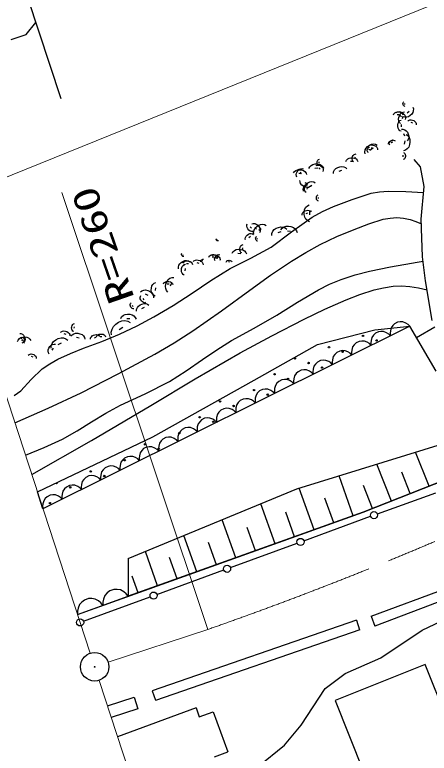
# Model space of a CAD drawing. Units: millimetres, scale not verified. Extents: x 40000 to 680000, y 20000 to 380000.
# Drawn here: x 260988 to 289901, y 241042 to 292509 of the extents above; entities that cross this region are included whole.
import ezdxf
from ezdxf.enums import TextEntityAlignment as Align

# ---------------------------------------------------------------- set-up
doc = ezdxf.new("R2010")
doc.units = ezdxf.units.MM
doc.header["$LTSCALE"] = 1000
doc.linetypes.add('CHAIN', pattern=[18.5, 12, -1.5, 3.5, -1.5])
for name, color, linetype, lineweight in [('M-BGD', 7, 'Continuous', 25), ('M-BGD-HTXT', 7, 'Continuous', 13), ('M-BMK', 2, 'CHAIN', 13)]:
    doc.layers.add(name, color=color, linetype=linetype, lineweight=lineweight)
doc.layers.add('M-OTRS', color=7, linetype='Continuous')
doc.layers.add('真幅道路', color=7, linetype='Continuous')
doc.styles.add('ＭＳ ゴシック', font='')
doc.styles.get('ＭＳ ゴシック').set_extended_font_data('MS Gothic')

# ---------------------------------------------------------------- blocks, each defined once
blk = doc.blocks.new('BUHIN821')
at = {"color": 7, "linetype": 'Continuous', "lineweight": 25}
blk.add_lwpolyline([(886, -315), (892, -88), (847, 122), (744, 379), (587, 555), (402, 695), (128, 793), (-104, 801), (-337, 764), (-579, 630), (-742, 494), (-886, 315)], dxfattribs=at)
blk = doc.blocks.new('BUHIN824')
at = {"color": 7, "linetype": 'Continuous', "lineweight": 25}
blk.add_lwpolyline([(733, -167), (717, 14), (661, 177), (555, 371), (414, 496), (254, 590), (27, 642), (-158, 626), (-339, 575), (-519, 446), (-636, 323), (-733, 167)], dxfattribs=at)
blk = doc.blocks.new('BUHIN876')
at = {"color": 7, "linetype": 'Continuous', "lineweight": 25}
blk.add_circle((0, 0), 249, dxfattribs=at)
blk = doc.blocks.new('BUHIN760_1')
at = {"color": 3, "linetype": 'Continuous', "lineweight": 25}
for radius in [995, 30]:
    blk.add_circle((0, 0), radius, dxfattribs=at)
blk = doc.blocks.new('BUHIN759')
at = {"color": 6, "linetype": 'Continuous', "lineweight": 25}
for radius in [995, 30]:
    blk.add_circle((0, 0), radius, dxfattribs=at)

msp = doc.modelspace()

# ---------------------------------------------------------------- linework, layer by layer
at = {"layer": 'M-BGD'}
for p, q in [((257495, 307135), (264191, 286681)), ((261773, 291124), (262458, 291973)), ((260734, 290793), (261773, 291124)), ((288164, 286314), (288177, 286251)), ((288364, 285668), (288496, 285800)), ((287797, 285544), (287666, 285544)), ((287973, 285404), (287846, 285505)), ((288067, 285412), (288011, 285251)), ((287942, 284858), (287942, 284702)), ((288756, 284944), (288637, 284995)), ((288199, 284051), (288119, 284216)), ((287277, 283622), (287235, 283554)), ((287341, 283624), (287247, 283577)), ((288180, 283486), (288218, 283715)), ((285703, 283138), (285690, 283062)), ((285932, 283180), (285767, 283058)), ((286017, 283183), (285877, 283225)), ((284727, 282592), (284693, 282481)), ((288092, 282619), (288093, 282716)), ((282210, 282264), (282197, 282180)), ((284586, 282282), (284417, 282282)), ((289286, 281921), (288841, 282422)), ((280941, 281540), (280852, 281422)), ((282119, 281808), (281916, 281804)), ((282300, 281757), (282207, 281838)), ((283778, 281645), (283591, 281581)), ((289536, 280533), (289286, 281921)), ((280979, 281419), (280797, 281440)), ((281214, 280822), (281378, 280748)), ((281623, 280570), (281459, 280455)), ((289341, 278255), (289536, 280533)), ((281384, 280455), (281359, 280344)), ((282156, 279779), (282160, 279693)), ((281415, 278688), (281288, 278643)), ((281541, 278796), (281545, 278558)), ((289425, 275643), (289341, 278255)), ((277398, 277735), (277493, 277632)), ((277849, 277567), (277738, 277690)), ((278180, 277587), (278011, 277463)), ((280231, 277402), (280005, 277439)), ((277423, 277046), (277308, 276968)), ((277891, 276926), (277903, 276861)), ((279541, 277388), (279332, 277301)), ((275111, 276838), (275139, 276809)), ((276758, 275858), (276557, 275866)), ((276883, 276267), (276863, 276147)), ((272691, 275790), (272719, 275749)), ((274085, 275390), (274048, 275357)), ((274880, 275615), (274761, 275615)), ((275074, 275515), (274959, 275585)), ((275154, 275613), (275092, 275527)), ((289647, 273977), (289425, 275643)), ((272887, 275103), (272731, 275005)), ((273115, 275140), (272979, 275157)), ((273849, 275167), (273709, 275212)), ((275966, 275280), (275888, 275276)), ((272865, 274827), (272844, 274671)), ((290110, 271204), (289647, 273977)), ((270802, 273472), (270794, 273283)), ((271750, 273724), (271619, 273733)), ((271922, 273797), (271836, 273591)), ((270300, 272953), (270120, 273035)), ((269180, 272267), (269221, 272185)), ((269921, 272746), (269987, 272648)), ((270006, 272096), (269833, 272014)), ((269024, 271310), (268811, 271323)), ((288548, 270800), (262958, 258072)), ((265131, 270768), (265120, 270657)), ((286104, 270562), (288548, 270800)), ((290374, 267674), (288548, 270800)), ((289004, 270019), (290284, 270766)), ((264571, 270220), (264437, 270265)), ((268528, 270714), (268267, 270540)), ((282102, 269539), (286104, 270562)), ((261490, 269900), (261440, 270034)), ((261507, 269793), (261523, 269877)), ((261742, 269784), (261559, 269768)), ((265492, 269978), (265298, 270023)), ((266652, 270020), (266524, 269981)), ((267073, 270065), (266945, 270065)), ((263664, 269270), (263575, 269131)), ((264224, 269612), (263996, 269501)), ((277699, 267049), (282102, 269539)), ((262264, 268649), (262153, 268694)), ((270627, 263091), (277699, 267049)), ((262573, 259249), (270627, 263091)), ((280658, 259465), (293143, 263323)), ((289885, 259658), (288950, 262027)), ((285286, 257841), (294485, 261475)), ((294485, 261475), (285286, 257841)), ((287257, 258620), (286242, 261190)), ((288571, 259139), (287986, 260621)), ((284604, 257597), (283608, 260377)), ((268899, 254604), (280658, 259465)), ((281874, 256620), (280836, 259520)), ((285943, 258101), (285310, 259703)), ((262958, 258072), (262573, 259249)), ((286282, 257724), (290356, 259201)), ((279145, 255642), (278148, 258427)), ((283239, 257108), (282629, 258812)), ((265368, 250710), (285286, 257841)), ((285286, 257841), (268909, 251978)), ((280509, 256131), (279897, 257841)), ((281157, 255854), (285812, 257553)), ((276415, 254665), (275465, 257318)), ((277780, 255154), (277196, 256785)), ((273686, 253688), (272783, 256209)), ((275050, 254176), (274495, 255729)), ((276033, 253985), (280688, 255683)), ((270956, 252711), (270100, 255100)), ((268899, 254604), (268909, 251978)), ((272321, 253199), (271793, 254673)), ((270908, 252115), (275563, 253813)), ((269591, 252222), (269177, 253379)), ((285850, 250597), (291539, 252698)), ((292849, 252456), (286110, 249894)), ((265368, 250710), (268909, 251978)), ((265783, 250246), (270438, 251944)), ((289407, 249608), (294607, 252142)), ((284817, 250307), (270580, 245395)), ((284817, 250307), (285046, 249644)), ((285850, 250597), (286110, 249894)), ((285057, 249648), (270795, 244727)), ((286522, 247685), (289407, 249608)), ((284031, 246592), (286522, 247685)), ((289621, 247215), (283348, 244718)), ((293768, 236797), (289621, 247215)), ((282633, 245543), (284031, 246592)), ((280972, 243009), (282633, 245543)), ((270580, 245395), (270809, 244732)), ((267452, 244345), (269316, 244946)), ((269316, 244946), (269580, 244130)), ((283348, 244718), (287494, 234300)), ((269580, 244130), (267719, 243530)), ((273633, 244195), (268156, 242194)), ((273633, 244195), (273856, 243586)), ((273856, 243586), (274821, 243938)), ((274821, 243938), (275847, 241130)), ((279793, 241610), (280972, 243009)), ((277957, 240125), (279793, 241610)), ((274921, 240791), (275847, 241130))]:
    msp.add_line(p, q, dxfattribs=at)
for points in [[(288202, 286124), (288165, 286134), (288125, 286162), (288098, 286194), (288080, 286239), (288071, 286287), (288069, 286338), (288083, 286381), (288108, 286417), (288139, 286442)], [(287403, 285544), (287438, 285615), (287510, 285682), (287584, 285725), (287681, 285741), (287779, 285741), (287883, 285725), (287962, 285681), (288024, 285615), (288060, 285544)], [(287592, 285709), (287680, 285750), (287802, 285760), (287906, 285744), (288013, 285685), (288108, 285608), (288195, 285512), (288237, 285409), (288247, 285297), (288227, 285200)], [(287901, 284929), (287829, 285001), (287777, 285118), (287756, 285226), (287776, 285352), (287817, 285472), (287881, 285592), (287968, 285670), (288075, 285719), (288177, 285734)], [(288758, 286062), (288794, 285957), (288790, 285818), (288758, 285701), (288678, 285588), (288579, 285489), (288460, 285402), (288336, 285368), (288208, 285371), (288102, 285406)], [(287942, 284388), (287857, 284429), (287777, 284515), (287726, 284604), (287707, 284719), (287707, 284837), (287726, 284960), (287779, 285054), (287857, 285129), (287942, 285172)], [(288400, 285097), (288459, 285147), (288550, 285180), (288633, 285190), (288727, 285167), (288816, 285129), (288903, 285074), (288957, 285004), (288988, 284920), (288993, 284843)], [(287958, 284547), (288068, 284547), (288197, 284497), (288296, 284430), (288376, 284318), (288436, 284195), (288479, 284054), (288471, 283928), (288427, 283809), (288360, 283721)], [(288295, 284172), (288408, 284092), (288504, 283947), (288557, 283805), (288557, 283632), (288529, 283460), (288470, 283285), (288370, 283161), (288238, 283071), (288104, 283029)], [(287061, 283484), (287060, 283547), (287088, 283620), (287125, 283676), (287188, 283722), (287258, 283757), (287337, 283782), (287409, 283779), (287476, 283755), (287527, 283717)], [(287150, 283419), (287125, 283459), (287113, 283518), (287115, 283570), (287138, 283625), (287169, 283676), (287211, 283724), (287260, 283751), (287314, 283762), (287362, 283758)], [(285436, 282812), (285414, 282933), (285442, 283085), (285495, 283208), (285601, 283319), (285725, 283411), (285870, 283487), (286011, 283505), (286151, 283481), (286262, 283426)], [(285665, 282909), (285627, 282936), (285595, 282984), (285578, 283031), (285577, 283089), (285587, 283146), (285607, 283205), (285640, 283246), (285684, 283276), (285729, 283290)], [(285597, 283310), (285657, 283374), (285755, 283423), (285848, 283444), (285956, 283430), (286061, 283399), (286166, 283348), (286235, 283275), (286281, 283185), (286296, 283098)], [(284625, 282261), (284575, 282308), (284537, 282386), (284520, 282459), (284532, 282545), (284557, 282627), (284598, 282710), (284655, 282764), (284726, 282800), (284795, 282812)], [(288094, 282909), (288146, 282884), (288195, 282830), (288226, 282775), (288238, 282704), (288238, 282631), (288225, 282555), (288192, 282497), (288144, 282452), (288091, 282425)], [(281509, 281795), (281560, 281906), (281670, 282012), (281783, 282081), (281933, 282109), (282085, 282113), (282246, 282090), (282369, 282024), (282468, 281925), (282526, 281817)], [(282172, 282010), (282130, 282039), (282093, 282092), (282073, 282144), (282072, 282208), (282081, 282272), (282102, 282337), (282138, 282384), (282186, 282417), (282235, 282434)], [(284078, 282282), (284122, 282373), (284216, 282460), (284311, 282515), (284436, 282537), (284563, 282537), (284696, 282515), (284798, 282458), (284879, 282373), (284925, 282282)], [(280433, 281482), (280492, 281575), (280603, 281657), (280712, 281704), (280849, 281711), (280986, 281695), (281127, 281656), (281229, 281581), (281305, 281480), (281344, 281377)], [(280674, 281184), (280634, 281263), (280622, 281374), (280634, 281470), (280684, 281568), (280751, 281657), (280836, 281740), (280930, 281781), (281031, 281793), (281119, 281777)], [(282020, 281999), (282088, 282028), (282180, 282031), (282259, 282016), (282338, 281969), (282408, 281908), (282471, 281833), (282500, 281753), (282504, 281669), (282486, 281596)], [(283218, 281454), (283233, 281571), (283303, 281701), (283387, 281798), (283517, 281868), (283657, 281916), (283811, 281942), (283945, 281918), (284065, 281854), (284150, 281772)], [(281706, 280600), (281623, 280531), (281495, 280488), (281379, 280476), (281249, 280510), (281125, 280565), (281005, 280644), (280932, 280744), (280891, 280861), (280885, 280969)], [(281131, 280225), (281112, 280344), (281143, 280491), (281198, 280609), (281305, 280714), (281428, 280800), (281572, 280870), (281709, 280884), (281845, 280856), (281952, 280800)], [(281310, 280123), (281257, 280165), (281213, 280239), (281191, 280309), (281195, 280394), (281214, 280477), (281247, 280561), (281299, 280619), (281366, 280660), (281433, 280677)], [(260954, 265976), (261416, 266302), (262142, 267083), (262911, 267822), (263434, 268188), (264003, 268511), (264871, 268910), (265787, 269264), (267064, 269727), (268303, 270241), (269516, 270822), (270695, 271452), (272048, 272253), (273374, 273107), (274674, 273988), (276015, 274823), (277453, 275546), (278865, 276323), (280284, 277386), (281742, 278401), (282461, 278795), (283211, 279137), (284515, 279633), (285847, 280075), (286432, 280173), (287039, 280214), (288275, 280185), (289501, 280123)], [(282168, 279521), (282121, 279541), (282074, 279586), (282044, 279634), (282030, 279697), (282027, 279761), (282035, 279830), (282061, 279883), (282102, 279926), (282148, 279952)], [(281553, 278082), (281424, 278142), (281300, 278271), (281220, 278403), (281187, 278578), (281184, 278757), (281211, 278945), (281289, 279089), (281406, 279204), (281533, 279272)], [(281034, 278552), (281043, 278633), (281090, 278723), (281146, 278789), (281235, 278839), (281330, 278872), (281436, 278892), (281528, 278876), (281611, 278834), (281670, 278778)], [(260998, 264062), (263322, 265081), (265619, 266155), (268203, 267481), (270766, 268864), (272104, 269644), (273410, 270474), (275404, 271868), (277377, 273320), (278824, 274355), (280304, 275340), (281285, 275941), (282298, 276491), (283465, 277045), (284674, 277551), (285676, 277932), (286694, 278254), (287164, 278344), (287642, 278373), (288101, 278337), (288563, 278240), (288961, 278105), (289352, 277933)], [(277681, 277427), (277601, 277403), (277497, 277411), (277410, 277438), (277328, 277502), (277257, 277579), (277196, 277672), (277174, 277765), (277180, 277861), (277209, 277940)], [(277516, 277936), (277611, 277964), (277735, 277953), (277838, 277920), (277935, 277843), (278018, 277750), (278090, 277639), (278115, 277528), (278106, 277414), (278070, 277321)], [(277675, 277217), (277653, 277340), (277682, 277494), (277737, 277618), (277846, 277730), (277972, 277822), (278120, 277898), (278262, 277915), (278404, 277890), (278516, 277833)], [(278913, 277129), (278922, 277264), (278993, 277419), (279083, 277535), (279226, 277625), (279383, 277690), (279559, 277731), (279714, 277713), (279856, 277649), (279960, 277560)], [(279553, 277513), (279632, 277625), (279776, 277720), (279915, 277773), (280086, 277774), (280255, 277746), (280428, 277689), (280551, 277591), (280640, 277460), (280682, 277329)], [(275197, 276752), (275174, 276744), (275143, 276745), (275118, 276752), (275093, 276769), (275071, 276791), (275052, 276817), (275045, 276844), (275046, 276872), (275053, 276896)], [(277078, 276812), (277067, 276894), (277090, 276996), (277129, 277077), (277204, 277149), (277290, 277208), (277391, 277255), (277486, 277263), (277580, 277242), (277653, 277202)], [(277928, 276729), (277890, 276740), (277849, 276770), (277821, 276803), (277804, 276849), (277794, 276899), (277793, 276952), (277808, 276996), (277835, 277033), (277867, 277058)], [(276822, 275909), (276763, 275952), (276713, 276028), (276686, 276101), (276687, 276192), (276702, 276281), (276733, 276372), (276785, 276437), (276855, 276483), (276924, 276505)], [(272777, 275666), (272747, 275662), (272710, 275670), (272681, 275683), (272655, 275710), (272633, 275741), (272616, 275777), (272612, 275811), (272619, 275845), (272633, 275872)], [(276155, 275883), (276212, 275989), (276327, 276087), (276443, 276148), (276592, 276167), (276743, 276161), (276900, 276129), (277018, 276056), (277109, 275952), (277160, 275842)], [(272419, 274808), (272407, 274917), (272443, 275051), (272498, 275157), (272601, 275250), (272718, 275323), (272853, 275382), (272980, 275388), (273103, 275357), (273199, 275300)], [(272708, 275190), (272753, 275258), (272836, 275319), (272917, 275353), (273019, 275358), (273121, 275346), (273225, 275316), (273301, 275260), (273357, 275185), (273386, 275108)], [(273430, 275303), (273491, 275366), (273591, 275413), (273684, 275433), (273792, 275417), (273897, 275383), (274001, 275330), (274070, 275256), (274114, 275164), (274128, 275077)], [(273974, 275292), (273966, 275320), (273970, 275357), (273980, 275388), (274003, 275416), (274031, 275441), (274064, 275462), (274097, 275469), (274131, 275467), (274159, 275456)], [(274523, 275615), (274554, 275679), (274619, 275740), (274686, 275779), (274774, 275794), (274864, 275794), (274957, 275779), (275029, 275739), (275085, 275679), (275118, 275615)], [(274729, 275724), (274796, 275768), (274895, 275788), (274983, 275786), (275076, 275749), (275162, 275697), (275244, 275627), (275290, 275547), (275309, 275456), (275303, 275375)], [(274969, 275355), (274939, 275410), (274928, 275489), (274935, 275558), (274970, 275629), (275016, 275694), (275075, 275754), (275141, 275785), (275213, 275795), (275277, 275786)], [(275732, 275267), (275750, 275310), (275791, 275353), (275834, 275380), (275891, 275393), (275949, 275396), (276011, 275390), (276059, 275366), (276098, 275329), (276122, 275288)], [(261735, 261810), (263032, 262342), (264310, 262931), (265340, 263501), (266350, 264130), (267345, 264748), (268368, 265312), (270095, 266101), (271791, 266943), (272951, 267684), (274090, 268483), (275078, 269167), (276104, 269805), (277699, 270656), (279276, 271566), (280711, 272483), (282171, 273345), (282949, 273726), (283754, 274054), (284733, 274378), (285730, 274645), (287188, 274953), (288667, 275203), (289062, 275265), (289467, 275327)], [(272803, 274359), (272725, 274411), (272656, 274507), (272617, 274601), (272613, 274719), (272628, 274836), (272664, 274956), (272729, 275043), (272817, 275107), (272906, 275139)], [(270777, 272905), (270678, 272959), (270586, 273067), (270529, 273176), (270511, 273316), (270517, 273458), (270548, 273606), (270616, 273716), (270715, 273802), (270818, 273849)], [(271356, 273749), (271395, 273817), (271472, 273880), (271548, 273918), (271646, 273929), (271745, 273923), (271847, 273900), (271923, 273850), (271981, 273781), (272013, 273708)], [(271664, 273181), (271576, 273281), (271518, 273438), (271500, 273582), (271538, 273744), (271602, 273898), (271696, 274049), (271817, 274143), (271961, 274197), (272095, 274207)], [(262177, 260459), (266340, 262841), (270482, 265281), (273575, 267142), (276702, 268954), (278914, 270144), (281168, 271288), (282618, 271994), (284097, 272647), (285058, 273015), (286051, 273331), (286714, 273488), (287396, 273587), (287973, 273609), (288558, 273570), (289155, 273469), (289755, 273329)], [(269759, 273199), (269850, 273275), (269992, 273322), (270120, 273334), (270263, 273296), (270399, 273235), (270531, 273148), (270611, 273037), (270656, 272908), (270662, 272789)], [(270118, 272451), (270048, 272441), (269962, 272462), (269893, 272496), (269832, 272560), (269783, 272634), (269743, 272720), (269737, 272801), (269755, 272881), (269790, 272943)], [(269303, 272021), (269248, 272021), (269184, 272045), (269134, 272078), (269093, 272133), (269062, 272195), (269040, 272264), (269043, 272327), (269065, 272387), (269098, 272432)], [(269488, 271850), (269489, 271964), (269542, 272098), (269613, 272200), (269729, 272282), (269859, 272344), (270005, 272387), (270136, 272378), (270259, 272331), (270350, 272261)], [(268384, 271347), (268446, 271459), (268570, 271562), (268694, 271624), (268853, 271642), (269013, 271632), (269180, 271596), (269304, 271517), (269399, 271404), (269451, 271286)], [(265098, 270434), (265041, 270469), (264990, 270536), (264960, 270603), (264954, 270686), (264963, 270770), (264985, 270856), (265030, 270919), (265091, 270966), (265153, 270991)], [(267746, 270191), (267721, 270377), (267775, 270607), (267865, 270789), (268035, 270950), (268231, 271081), (268458, 271185), (268673, 271202), (268884, 271154), (269049, 271062)], [(261339, 270301), (261424, 270293), (261520, 270245), (261592, 270186), (261646, 270094), (261683, 269994), (261706, 269882), (261691, 269785), (261648, 269697), (261590, 269633)], [(264170, 270354), (264229, 270414), (264325, 270458), (264415, 270476), (264519, 270460), (264619, 270427), (264719, 270375), (264784, 270303), (264825, 270215), (264838, 270131)], [(264908, 270112), (264983, 270205), (265113, 270280), (265237, 270318), (265386, 270310), (265532, 270276), (265680, 270217), (265782, 270125), (265852, 270006), (265882, 269889)], [(266268, 269903), (266280, 269982), (266331, 270069), (266390, 270132), (266480, 270177), (266576, 270206), (266681, 270221), (266771, 270201), (266851, 270156), (266908, 270097)], [(266689, 270065), (266723, 270134), (266793, 270199), (266865, 270241), (266960, 270257), (267056, 270257), (267156, 270241), (267233, 270198), (267294, 270134), (267329, 270065)], [(261191, 269734), (261230, 269837), (261323, 269941), (261421, 270010), (261554, 270045), (261692, 270057), (261839, 270048), (261955, 269996), (262050, 269912), (262110, 269818)], [(261557, 270044), (261597, 270013), (261631, 269958), (261649, 269906), (261647, 269842), (261634, 269780), (261611, 269716), (261572, 269672), (261523, 269640), (261473, 269626)], [(263539, 269278), (263539, 269430), (263608, 269608), (263700, 269745), (263854, 269856), (264026, 269939), (264219, 269998), (264394, 269988), (264558, 269927), (264680, 269835)], [(263397, 268852), (263346, 268937), (263323, 269059), (263328, 269166), (263376, 269280), (263443, 269384), (263531, 269483), (263631, 269536), (263743, 269558), (263842, 269548)], [(261930, 268783), (261983, 268831), (262067, 268864), (262144, 268875), (262232, 268856), (262316, 268822), (262398, 268773), (262449, 268709), (262480, 268632), (262487, 268560)]]:
    msp.add_lwpolyline(points, dxfattribs=at)
for centre, radius in [((285280, 270128), 49.8), ((286228, 269810), 49.8), ((282907, 269342), 49.8), ((283855, 269024), 49.8), ((280533, 268557), 49.8), ((281481, 268239), 49.8), ((282429, 267920), 49.8), ((279108, 267453), 49.8), ((280056, 267135), 49.8), ((277683, 266349), 49.8), ((275309, 265564), 49.8), ((278631, 266031), 49.8), ((276257, 265245), 49.8), ((273884, 264460), 49.8), ((274832, 264142), 49.8), ((272459, 263356), 49.8), ((270085, 262570), 49.8), ((271033, 262252), 49.8), ((268660, 261467), 49.8), ((266287, 260681), 49.8), ((267235, 260363), 49.8), ((264861, 259577), 49.8), ((263436, 258473), 49.8), ((286047, 257638), 249)]:
    msp.add_circle(centre, radius, dxfattribs=at)
msp.add_arc((263913, 259896), 49.8, 213.1202, 17.8786, dxfattribs=at)
at = {"layer": 'M-BGD-HTXT'}
for p, q in [((255973, 279412), (366745, 324264)), ((255085, 282124), (266251, 248015)), ((274447, 249666), (264269, 280132)), ((266873, 246114), (273836, 224844))]:
    msp.add_line(p, q, dxfattribs=at)
at = {"layer": 'M-BMK'}
msp.add_line((267511, 247378), (274447, 249666), dxfattribs=at)
msp.add_arc((188562, 495072), 260000, 289.28865, 298.2218, dxfattribs=at)
msp.add_arc((188562, 495072), 260000, 289.28865, 298.2218, dxfattribs=at)

# ---------------------------------------------------------------- block references
at = {"layer": 'M-BGD', "rotation": 39.30197}
for name, p in [('BUHIN824', (287874, 270465)), ('BUHIN824', (286527, 269795)), ('BUHIN824', (285181, 269125)), ('BUHIN824', (283834, 268455)), ('BUHIN824', (282487, 267785)), ('BUHIN824', (281140, 267116)), ('BUHIN824', (279793, 266446)), ('BUHIN824', (278447, 265776)), ('BUHIN824', (277100, 265106)), ('BUHIN824', (275753, 264436)), ('BUHIN824', (274406, 263766)), ('BUHIN824', (273059, 263096)), ('BUHIN824', (271713, 262427)), ('BUHIN824', (270366, 261757)), ('BUHIN824', (269019, 261087)), ('BUHIN824', (267672, 260417)), ('BUHIN824', (266325, 259747)), ('BUHIN824', (264979, 259077)), ('BUHIN824', (263632, 258407)), ('BUHIN876', (280922, 255769)), ('BUHIN876', (275798, 253899)), ('BUHIN821', (268024, 251661)), ('BUHIN821', (266254, 251027)), ('BUHIN876', (270673, 252030)), ('BUHIN876', (265549, 250160))]:
    msp.add_blockref(name, p, dxfattribs=at)
at = {"layer": 'M-OTRS', "rotation": 39.30197}
msp.add_blockref('BUHIN759', (266562, 247065), dxfattribs=at)
at = {"layer": '真幅道路', "rotation": 39.30197}
msp.add_blockref('BUHIN760_1', (266562, 247065), dxfattribs=at)

# ---------------------------------------------------------------- texts
at = {"layer": 'M-BGD-HTXT', "style": 'ＭＳ ゴシック', "width": 1.35}
msp.add_text('R=260', height=1833, rotation=109.1, dxfattribs=at).set_placement((269873, 272946), align=Align.BOTTOM_LEFT)

doc.saveas('drawing.dxf')
